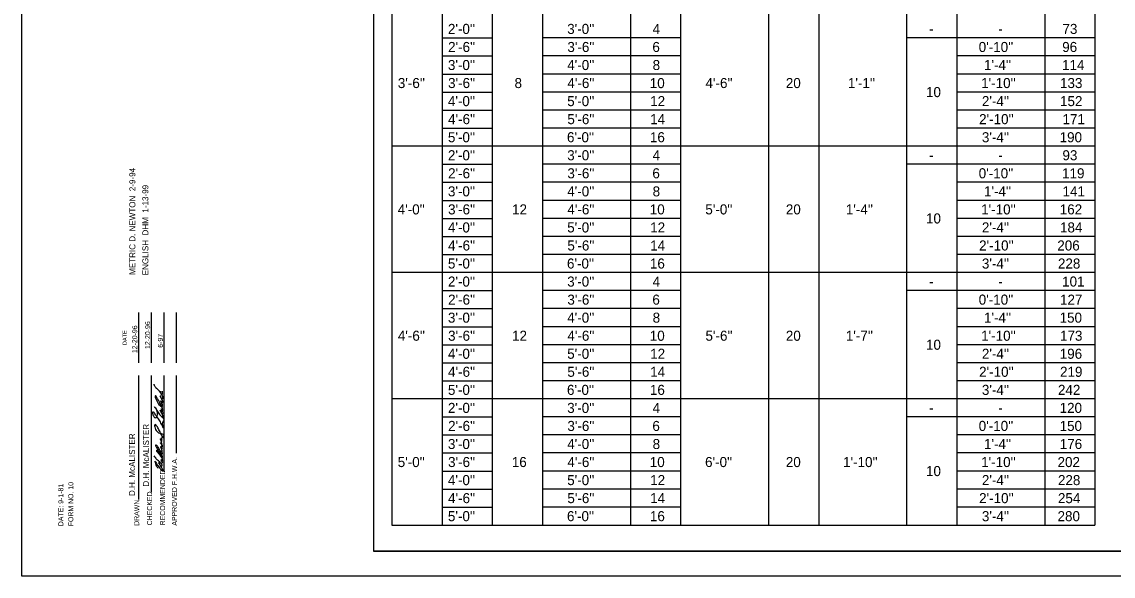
# Model space of a CAD drawing. Extents: x 1000 to 1036.3, y 1000 to 1022.
# Drawn here: x 1000 to 1021.73, y 1000 to 1011.04 of the extents above; entities that cross this region are included whole.
import ezdxf

# ---------------------------------------------------------------- set-up
doc = ezdxf.new("R2010")
doc.units = 0
for name, color, linetype in [('Level 1', 7, 'Continuous'), ('Level 10', 7, 'Continuous'), ('Level 11', 7, 'Continuous')]:
    doc.layers.add(name, color=color, linetype=linetype)

msp = doc.modelspace()

# ---------------------------------------------------------------- linework, layer by layer
at = {"layer": 'Level 1'}
for p, q in [((1007.366, 1020.374), (1007.366, 1001.015)), ((1009.366, 1020.374), (1009.366, 1001.015)), ((1021.366, 1020.374), (1021.366, 1001.015)), ((1014.866, 1019.749), (1014.866, 1001.015)), ((1017.616, 1019.749), (1017.616, 1001.015)), ((1020.366, 1019.749), (1020.366, 1001.015)), ((1008.366, 1019.124), (1008.366, 1001.015)), ((1013.116, 1019.124), (1013.116, 1001.015)), ((1015.866, 1019.124), (1015.866, 1001.015)), ((1018.616, 1019.124), (1018.616, 1001.015)), ((1010.366, 1018.624), (1010.366, 1001.015)), ((1012.116, 1018.624), (1012.116, 1001.015)), ((1008.366, 1010.718), (1009.366, 1010.718)), ((1012.116, 1010.718), (1010.366, 1010.718)), ((1013.116, 1010.718), (1012.116, 1010.718)), ((1018.616, 1010.718), (1017.616, 1010.718)), ((1020.366, 1010.718), (1018.616, 1010.718)), ((1021.366, 1010.718), (1020.366, 1010.718)), ((1008.366, 1010.359), (1009.366, 1010.359)), ((1012.116, 1010.359), (1010.366, 1010.359)), ((1013.116, 1010.359), (1012.116, 1010.359)), ((1020.366, 1010.359), (1018.616, 1010.359)), ((1021.366, 1010.359), (1020.366, 1010.359)), ((1008.366, 1009.999), (1009.366, 1009.999)), ((1012.116, 1009.999), (1010.366, 1009.999)), ((1013.116, 1009.999), (1012.116, 1009.999)), ((1020.366, 1009.999), (1018.616, 1009.999)), ((1021.366, 1009.999), (1020.366, 1009.999)), ((1008.366, 1009.64), (1009.366, 1009.64)), ((1012.116, 1009.64), (1010.366, 1009.64)), ((1013.116, 1009.64), (1012.116, 1009.64)), ((1020.366, 1009.64), (1018.616, 1009.64)), ((1021.366, 1009.64), (1020.366, 1009.64)), ((1008.366, 1009.281), (1009.366, 1009.281)), ((1012.116, 1009.281), (1010.366, 1009.281)), ((1013.116, 1009.281), (1012.116, 1009.281)), ((1020.366, 1009.281), (1018.616, 1009.281)), ((1021.366, 1009.281), (1020.366, 1009.281)), ((1008.366, 1008.921), (1009.366, 1008.921)), ((1012.116, 1008.921), (1010.366, 1008.921)), ((1013.116, 1008.921), (1012.116, 1008.921)), ((1020.366, 1008.921), (1018.616, 1008.921)), ((1021.366, 1008.921), (1020.366, 1008.921)), ((1021.366, 1008.562), (1007.366, 1008.562)), ((1008.366, 1008.202), (1009.366, 1008.202)), ((1012.116, 1008.202), (1010.366, 1008.202)), ((1013.116, 1008.202), (1012.116, 1008.202)), ((1018.616, 1008.202), (1017.616, 1008.202)), ((1020.366, 1008.202), (1018.616, 1008.202)), ((1021.366, 1008.202), (1020.366, 1008.202)), ((1008.366, 1007.843), (1009.366, 1007.843)), ((1012.116, 1007.843), (1010.366, 1007.843)), ((1013.116, 1007.843), (1012.116, 1007.843)), ((1020.366, 1007.843), (1018.616, 1007.843)), ((1021.366, 1007.843), (1020.366, 1007.843)), ((1008.366, 1007.484), (1009.366, 1007.484)), ((1012.116, 1007.484), (1010.366, 1007.484)), ((1013.116, 1007.484), (1012.116, 1007.484)), ((1020.366, 1007.484), (1018.616, 1007.484)), ((1021.366, 1007.484), (1020.366, 1007.484)), ((1008.366, 1007.124), (1009.366, 1007.124)), ((1012.116, 1007.124), (1010.366, 1007.124)), ((1013.116, 1007.124), (1012.116, 1007.124)), ((1020.366, 1007.124), (1018.616, 1007.124)), ((1021.366, 1007.124), (1020.366, 1007.124)), ((1008.366, 1006.765), (1009.366, 1006.765)), ((1012.116, 1006.765), (1010.366, 1006.765)), ((1013.116, 1006.765), (1012.116, 1006.765)), ((1020.366, 1006.765), (1018.616, 1006.765)), ((1021.366, 1006.765), (1020.366, 1006.765)), ((1008.366, 1006.406), (1009.366, 1006.406)), ((1012.116, 1006.406), (1010.366, 1006.406)), ((1013.116, 1006.406), (1012.116, 1006.406)), ((1020.366, 1006.406), (1018.616, 1006.406)), ((1021.366, 1006.406), (1020.366, 1006.406)), ((1021.366, 1006.046), (1007.366, 1006.046)), ((1008.366, 1005.687), (1009.366, 1005.687)), ((1012.116, 1005.687), (1010.366, 1005.687)), ((1013.116, 1005.687), (1012.116, 1005.687)), ((1018.616, 1005.687), (1017.616, 1005.687)), ((1020.366, 1005.687), (1018.616, 1005.687)), ((1021.366, 1005.687), (1020.366, 1005.687)), ((1008.366, 1005.328), (1009.366, 1005.328)), ((1012.116, 1005.328), (1010.366, 1005.328)), ((1013.116, 1005.328), (1012.116, 1005.328)), ((1020.366, 1005.328), (1018.616, 1005.328)), ((1021.366, 1005.328), (1020.366, 1005.328)), ((1008.366, 1004.968), (1009.366, 1004.968)), ((1012.116, 1004.968), (1010.366, 1004.968)), ((1013.116, 1004.968), (1012.116, 1004.968)), ((1020.366, 1004.968), (1018.616, 1004.968)), ((1021.366, 1004.968), (1020.366, 1004.968)), ((1008.366, 1004.609), (1009.366, 1004.609)), ((1012.116, 1004.609), (1010.366, 1004.609)), ((1013.116, 1004.609), (1012.116, 1004.609)), ((1020.366, 1004.609), (1018.616, 1004.609)), ((1021.366, 1004.609), (1020.366, 1004.609)), ((1008.366, 1004.249), (1009.366, 1004.249)), ((1012.116, 1004.249), (1010.366, 1004.249)), ((1013.116, 1004.249), (1012.116, 1004.249)), ((1020.366, 1004.249), (1018.616, 1004.249)), ((1021.366, 1004.249), (1020.366, 1004.249)), ((1008.366, 1003.89), (1009.366, 1003.89)), ((1012.116, 1003.89), (1010.366, 1003.89)), ((1013.116, 1003.89), (1012.116, 1003.89)), ((1020.366, 1003.89), (1018.616, 1003.89)), ((1021.366, 1003.89), (1020.366, 1003.89)), ((1021.366, 1003.531), (1007.366, 1003.531)), ((1008.366, 1003.171), (1009.366, 1003.171)), ((1012.116, 1003.171), (1010.366, 1003.171)), ((1013.116, 1003.171), (1012.116, 1003.171)), ((1018.616, 1003.171), (1017.616, 1003.171)), ((1020.366, 1003.171), (1018.616, 1003.171)), ((1021.366, 1003.171), (1020.366, 1003.171)), ((1008.366, 1002.812), (1009.366, 1002.812)), ((1012.116, 1002.812), (1010.366, 1002.812)), ((1013.116, 1002.812), (1012.116, 1002.812)), ((1020.366, 1002.812), (1018.616, 1002.812)), ((1021.366, 1002.812), (1020.366, 1002.812)), ((1008.366, 1002.453), (1009.366, 1002.453)), ((1012.116, 1002.453), (1010.366, 1002.453)), ((1013.116, 1002.453), (1012.116, 1002.453)), ((1020.366, 1002.453), (1018.616, 1002.453)), ((1021.366, 1002.453), (1020.366, 1002.453)), ((1021.366, 1002.453), (1020.366, 1002.453)), ((1008.366, 1002.093), (1009.366, 1002.093)), ((1012.116, 1002.093), (1010.366, 1002.093)), ((1013.116, 1002.093), (1012.116, 1002.093)), ((1020.366, 1002.093), (1018.616, 1002.093)), ((1021.366, 1002.093), (1020.366, 1002.093)), ((1008.366, 1001.734), (1009.366, 1001.734)), ((1012.116, 1001.734), (1010.366, 1001.734)), ((1013.116, 1001.734), (1012.116, 1001.734)), ((1020.366, 1001.734), (1018.616, 1001.734)), ((1021.366, 1001.734), (1020.366, 1001.734)), ((1008.366, 1001.374), (1009.366, 1001.374)), ((1012.116, 1001.374), (1010.366, 1001.374)), ((1013.116, 1001.374), (1012.116, 1001.374)), ((1020.366, 1001.374), (1018.616, 1001.374)), ((1021.366, 1001.374), (1020.366, 1001.374)), ((1007.366, 1001.015), (1021.366, 1001.015))]:
    msp.add_line(p, q, dxfattribs=at)
for points in [[(1002.814, 1003.162), (1002.784, 1003.25), (1002.754, 1003.303), (1002.768, 1003.272), (1002.785, 1003.243), (1002.802, 1003.236), (1002.802, 1003.272), (1002.782, 1003.32), (1002.773, 1003.334), (1002.775, 1003.317), (1002.788, 1003.301), (1002.801, 1003.299), (1002.804, 1003.317), (1002.794, 1003.359), (1002.751, 1003.446), (1002.747, 1003.453), (1002.69, 1003.557), (1002.674, 1003.583), (1002.666, 1003.591), (1002.656, 1003.582), (1002.663, 1003.548), (1002.714, 1003.441), (1002.752, 1003.391), (1002.772, 1003.378), (1002.787, 1003.377), (1002.801, 1003.383), (1002.801, 1003.41), (1002.782, 1003.454), (1002.761, 1003.492), (1002.782, 1003.458), (1002.801, 1003.453), (1002.806, 1003.463), (1002.796, 1003.508), (1002.778, 1003.542), (1002.758, 1003.574), (1002.758, 1003.588), (1002.772, 1003.588), (1002.764, 1003.575), (1002.77, 1003.55), (1002.777, 1003.539), (1002.798, 1003.531), (1002.81, 1003.547), (1002.806, 1003.577), (1002.777, 1003.631), (1002.693, 1003.732), (1002.689, 1003.735), (1002.649, 1003.782), (1002.639, 1003.805), (1002.638, 1003.821)], [(1002.76, 1003.686), (1002.77, 1003.633), (1002.781, 1003.623), (1002.794, 1003.624), (1002.802, 1003.64), (1002.799, 1003.687)], [(1002.817, 1002.951), (1002.77, 1003.05), (1002.72, 1003.136), (1002.652, 1003.229), (1002.613, 1003.268), (1002.605, 1003.263), (1002.603, 1003.24), (1002.622, 1003.191), (1002.636, 1003.168), (1002.651, 1003.158), (1002.672, 1003.157), (1002.687, 1003.166), (1002.7, 1003.217), (1002.699, 1003.257), (1002.687, 1003.306), (1002.686, 1003.312), (1002.668, 1003.344), (1002.642, 1003.369), (1002.655, 1003.352), (1002.715, 1003.26), (1002.779, 1003.178), (1002.828, 1003.119), (1002.818, 1003.092), (1002.799, 1003.059), (1002.803, 1003.001), (1002.816, 1002.949)], [(1002.802, 1002.751), (1002.794, 1002.79), (1002.776, 1002.827), (1002.73, 1002.915), (1002.684, 1002.995), (1002.652, 1003.02), (1002.643, 1002.999), (1002.648, 1002.976), (1002.663, 1002.923), (1002.689, 1002.885), (1002.723, 1002.853), (1002.775, 1002.842), (1002.811, 1002.827), (1002.827, 1002.792), (1002.819, 1002.783), (1002.815, 1002.779), (1002.808, 1002.751)], [(1002.807, 1002.248), (1002.787, 1002.299), (1002.774, 1002.317), (1002.77, 1002.319), (1002.794, 1002.285), (1002.803, 1002.291), (1002.803, 1002.31), (1002.777, 1002.383), (1002.729, 1002.46), (1002.686, 1002.505), (1002.681, 1002.507), (1002.68, 1002.498), (1002.688, 1002.484), (1002.756, 1002.398), (1002.781, 1002.369), (1002.799, 1002.364), (1002.793, 1002.398), (1002.791, 1002.404), (1002.76, 1002.485), (1002.719, 1002.565), (1002.673, 1002.611), (1002.666, 1002.612), (1002.661, 1002.606), (1002.668, 1002.587), (1002.712, 1002.502), (1002.761, 1002.446), (1002.786, 1002.431), (1002.795, 1002.432), (1002.799, 1002.436), (1002.792, 1002.474), (1002.778, 1002.504), (1002.778, 1002.5), (1002.788, 1002.489), (1002.792, 1002.502), (1002.777, 1002.547), (1002.765, 1002.581), (1002.786, 1002.539), (1002.796, 1002.544), (1002.792, 1002.574), (1002.784, 1002.584), (1002.775, 1002.589), (1002.792, 1002.572), (1002.798, 1002.598), (1002.763, 1002.647), (1002.76, 1002.656), (1002.77, 1002.658), (1002.792, 1002.634), (1002.783, 1002.662), (1002.781, 1002.667), (1002.766, 1002.689), (1002.785, 1002.673), (1002.775, 1002.698), (1002.759, 1002.734), (1002.773, 1002.71), (1002.786, 1002.706), (1002.791, 1002.715), (1002.782, 1002.74), (1002.765, 1002.756)], [(1002.717, 1002.142), (1002.676, 1002.213), (1002.656, 1002.287), (1002.696, 1002.22), (1002.752, 1002.141), (1002.792, 1002.099), (1002.81, 1002.095), (1002.805, 1002.119), (1002.767, 1002.191), (1002.724, 1002.261), (1002.749, 1002.217), (1002.783, 1002.196), (1002.797, 1002.2), (1002.788, 1002.228), (1002.763, 1002.257), (1002.759, 1002.261), (1002.683, 1002.331), (1002.638, 1002.394)]]:
    msp.add_spline(points, degree=3, dxfattribs=at)
at = {"layer": 'Level 10'}
for p, q in [((1000, 1000), (1000, 1022)), ((1007, 1021.5), (1007, 1000.5)), ((1002.331, 1004.248), (1002.331, 1005.248)), ((1002.581, 1004.248), (1002.581, 1005.248)), ((1002.831, 1004.248), (1002.831, 1005.248)), ((1003.081, 1004.248), (1003.081, 1005.248)), ((1002.331, 1001.528), (1002.331, 1003.998)), ((1002.581, 1001.673), (1002.581, 1003.998)), ((1002.831, 1002.081), (1002.831, 1003.998)), ((1003.081, 1002.448), (1003.081, 1003.998)), ((1035.5, 1000.5), (1007, 1000.5)), ((1036, 1000), (1000, 1000))]:
    msp.add_line(p, q, dxfattribs=at)
at = {"layer": 'Level 11'}
msp.add_lwpolyline([(1007, 1000.5), (1035.5, 1000.5), (1035.5, 1021.5), (1007, 1021.5)], close=True, dxfattribs=at)

# ---------------------------------------------------------------- texts
at = {"layer": 'Level 1'}
for s, p in [("2'-0''", (1008.484, 1010.798)), ("3'-0''", (1010.859, 1010.798)), ('4', (1012.56, 1010.798)), ('-', (1018.067, 1010.798)), ('-', (1019.442, 1010.798)), ('73', (1020.72, 1010.798)), ("2'-6''", (1008.487, 1010.438)), ("3'-6''", (1010.862, 1010.438)), ('6', (1012.555, 1010.438)), ("0'-10''", (1019.052, 1010.438)), ('96', (1020.715, 1010.438)), ("3'-0''", (1008.484, 1010.079)), ("4'-0''", (1010.859, 1010.079)), ('8', (1012.56, 1010.079)), ("1'-4''", (1019.157, 1010.079)), ('114', (1020.712, 1010.079)), ("3'-6''", (1007.487, 1009.72)), ("3'-6''", (1008.487, 1009.72)), ('8', (1009.81, 1009.72)), ("4'-6''", (1010.862, 1009.72)), ('10', (1012.503, 1009.719)), ("4'-6''", (1013.612, 1009.72)), ('20', (1015.212, 1009.72)), ("1'-1''", (1016.448, 1009.72)), ("1'-10''", (1019.101, 1009.72)), ('133', (1020.671, 1009.72)), ("4'-0''", (1008.484, 1009.36)), ("5'-0''", (1010.859, 1009.36)), ('12', (1012.511, 1009.36)), ('10', (1018.003, 1009.54)), ("2'-4''", (1019.116, 1009.36)), ('152', (1020.671, 1009.36)), ("4'-6''", (1008.487, 1009.001)), ("5'-6''", (1010.862, 1009.001)), ('14', (1012.511, 1009.001)), ("2'-10''", (1019.06, 1009.001)), ('171', (1020.721, 1009.001)), ("5'-0''", (1008.484, 1008.641)), ("6'-0''", (1010.854, 1008.641)), ('16', (1012.506, 1008.641)), ("3'-4''", (1019.116, 1008.641)), ('190', (1020.663, 1008.641)), ("2'-0''", (1008.484, 1008.282)), ("3'-0''", (1010.859, 1008.282)), ('4', (1012.56, 1008.282)), ('93', (1020.72, 1008.282)), ('-', (1018.067, 1008.282)), ('-', (1019.442, 1008.282)), ("2'-6''", (1008.487, 1007.923)), ("3'-6''", (1010.862, 1007.923)), ('6', (1012.555, 1007.923)), ("0'-10''", (1019.052, 1007.923)), ('119', (1020.712, 1007.923)), ("3'-0''", (1008.484, 1007.563)), ("4'-0''", (1010.859, 1007.563)), ('8', (1012.56, 1007.563)), ("1'-4''", (1019.157, 1007.563)), ('141', (1020.721, 1007.563)), ("4'-0''", (1007.484, 1007.204)), ("3'-6''", (1008.487, 1007.204)), ('12', (1009.761, 1007.204)), ("4'-6''", (1010.862, 1007.204)), ('10', (1012.503, 1007.204)), ("5'-0''", (1013.609, 1007.204)), ('20', (1015.212, 1007.204)), ("1'-4''", (1016.407, 1007.204)), ("1'-10''", (1019.101, 1007.204)), ('162', (1020.666, 1007.204)), ('10', (1018.003, 1007.024)), ("4'-0''", (1008.484, 1006.845)), ("5'-0''", (1010.859, 1006.845)), ('12', (1012.511, 1006.844)), ("2'-4''", (1019.116, 1006.845)), ('184', (1020.671, 1006.845)), ("4'-6''", (1008.487, 1006.485)), ("5'-6''", (1010.862, 1006.485)), ('14', (1012.511, 1006.485)), ("2'-10''", (1019.06, 1006.485)), ('206', (1020.617, 1006.485)), ("5'-0''", (1008.484, 1006.126)), ("6'-0''", (1010.854, 1006.126)), ('16', (1012.506, 1006.126)), ("3'-4''", (1019.116, 1006.126)), ('228', (1020.63, 1006.126)), ("2'-0''", (1008.484, 1005.767)), ("3'-0''", (1010.859, 1005.767)), ('4', (1012.56, 1005.766)), ('101', (1020.713, 1005.767)), ('-', (1018.067, 1005.767)), ('-', (1019.442, 1005.767)), ("2'-6''", (1008.487, 1005.407)), ("3'-6''", (1010.862, 1005.407)), ('6', (1012.555, 1005.407)), ("0'-10''", (1019.052, 1005.407)), ('127', (1020.671, 1005.407)), ("3'-0''", (1008.484, 1005.048)), ("4'-0''", (1010.859, 1005.048)), ('8', (1012.56, 1005.048)), ("1'-4''", (1019.157, 1005.048)), ('150', (1020.663, 1005.048)), ("4'-6''", (1007.487, 1004.688)), ("3'-6''", (1008.487, 1004.688)), ('12', (1009.761, 1004.688)), ("4'-6''", (1010.862, 1004.688)), ('10', (1012.503, 1004.688)), ("5'-6''", (1013.612, 1004.688)), ('20', (1015.212, 1004.688)), ("1'-7''", (1016.407, 1004.688)), ("1'-10''", (1019.101, 1004.688)), ('173', (1020.671, 1004.688)), ('10', (1018.003, 1004.509)), ("4'-0''", (1008.484, 1004.329)), ("5'-0''", (1010.859, 1004.329)), ('12', (1012.511, 1004.329)), ("2'-4''", (1019.116, 1004.329)), ('196', (1020.666, 1004.329)), ("4'-6''", (1008.487, 1003.97)), ("5'-6''", (1010.862, 1003.97)), ('14', (1012.511, 1003.97)), ("2'-10''", (1019.06, 1003.97)), ('219', (1020.671, 1003.97)), ("5'-0''", (1008.484, 1003.61)), ("6'-0''", (1010.854, 1003.61)), ('16', (1012.506, 1003.61)), ("3'-4''", (1019.116, 1003.61)), ('242', (1020.63, 1003.61)), ("2'-0''", (1008.484, 1003.251)), ("3'-0''", (1010.859, 1003.251)), ('4', (1012.56, 1003.251)), ('-', (1018.067, 1003.251)), ('-', (1019.442, 1003.251)), ('120', (1020.663, 1003.251)), ("2'-6''", (1008.487, 1002.892)), ("3'-6''", (1010.862, 1002.892)), ('6', (1012.555, 1002.891)), ("0'-10''", (1019.052, 1002.892)), ('150', (1020.663, 1002.892)), ("3'-0''", (1008.484, 1002.532)), ("4'-0''", (1010.859, 1002.532)), ('8', (1012.56, 1002.532)), ("1'-4''", (1019.157, 1002.532)), ('176', (1020.666, 1002.532)), ("5'-0''", (1007.484, 1002.173)), ("3'-6''", (1008.487, 1002.173)), ('16', (1009.756, 1002.173)), ("4'-6''", (1010.862, 1002.173)), ('10', (1012.503, 1002.173)), ("6'-0''", (1013.604, 1002.173)), ('20', (1015.212, 1002.173)), ("1'-10''", (1016.351, 1002.173)), ('10', (1018.003, 1001.993)), ("1'-10''", (1019.101, 1002.173)), ('202', (1020.622, 1002.173)), ("4'-0''", (1008.484, 1001.813)), ("5'-0''", (1010.859, 1001.813)), ('12', (1012.511, 1001.813)), ("2'-4''", (1019.116, 1001.813)), ('228', (1020.63, 1001.813)), ("4'-6''", (1008.487, 1001.454)), ("5'-6''", (1010.862, 1001.454)), ('14', (1012.511, 1001.454)), ("2'-10''", (1019.06, 1001.454)), ('254', (1020.63, 1001.454)), ("5'-0''", (1008.484, 1001.095)), ("6'-0''", (1010.854, 1001.095)), ('16', (1012.506, 1001.095)), ("3'-4''", (1019.116, 1001.095)), ('280', (1020.622, 1001.095))]:
    msp.add_text(s, height=0.2, dxfattribs=at).set_placement(p)
for s, height, rotation, p in [('METRIC D. NEWTON  2-9-94', 0.12, 90, (1002.261, 1006)), ('ENGLISH  DHM  1-13-99', 0.12, 90, (1002.52, 1005.991)), ('12-20-96', 0.1, 90, (1002.554, 1004.524)), ('12-20-96', 0.1, 90, (1002.297, 1004.441)), ('6-97', 0.1, 90, (1002.81, 1004.549)), ('.', 0.0515, 269.9999, (1002.656, 1003.609)), ('D.H. McALISTER', 0.12, 90, (1002.254, 1001.596)), ('D.H. McALISTER', 0.12, 90, (1002.532, 1001.783)), ('.', 0.0515, 269.9999, (1002.769, 1002.862)), ('.', 0.0515, 269.9999, (1002.691, 1002.577)), ('.', 0.0515, 269.9999, (1002.671, 1002.381))]:
    msp.add_text(s, height=height, rotation=rotation, dxfattribs=at).set_placement(p)
at = {"layer": 'Level 10'}
for s, height, p in [('DATE', 0.08, (1002.088, 1004.602)), ('APPROVED F.H.W.A.', 0.1, (1003.089, 1001.006)), ('RECOMMENDED', 0.1, (1002.852, 1001.012)), ('DATE: 9-1-81', 0.1, (1000.826, 1000.996)), ('FORM NO. 10', 0.1, (1001.025, 1000.994)), ('CHECKED', 0.1, (1002.593, 1001.012)), ('DRAWN', 0.1, (1002.337, 1001.002))]:
    msp.add_text(s, height=height, rotation=90, dxfattribs=at).set_placement(p)

doc.saveas('drawing.dxf')
